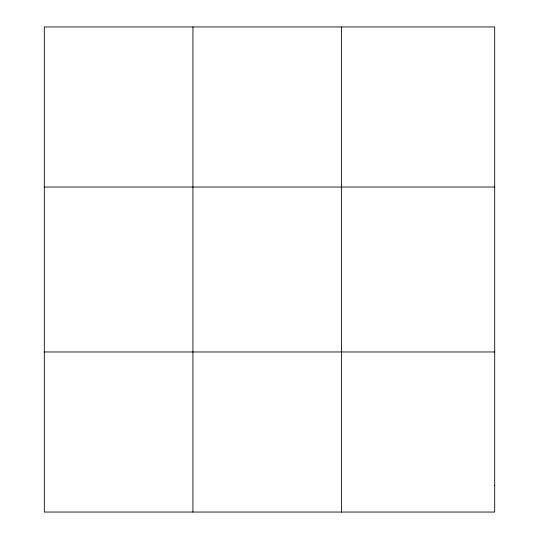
<?xml version="1.0" encoding="UTF-8"?>
<svg xmlns="http://www.w3.org/2000/svg" width="539" height="539" viewBox="0 0 539 539"><rect width="100%" height="100%" fill="white"/><g stroke="black" fill="none" stroke-linecap="round" stroke-linejoin="round"><path stroke-width="0.81" d="M192.935 26.95L192.935 512.05M341.564 26.95L341.564 512.05M44.299 187.033L494.701 187.033M44.299 351.967L494.701 351.967M494.701 485.369L494.701 512.05L44.299 512.05L44.299 26.95L494.701 26.95L494.701 485.369"/></g></svg>
